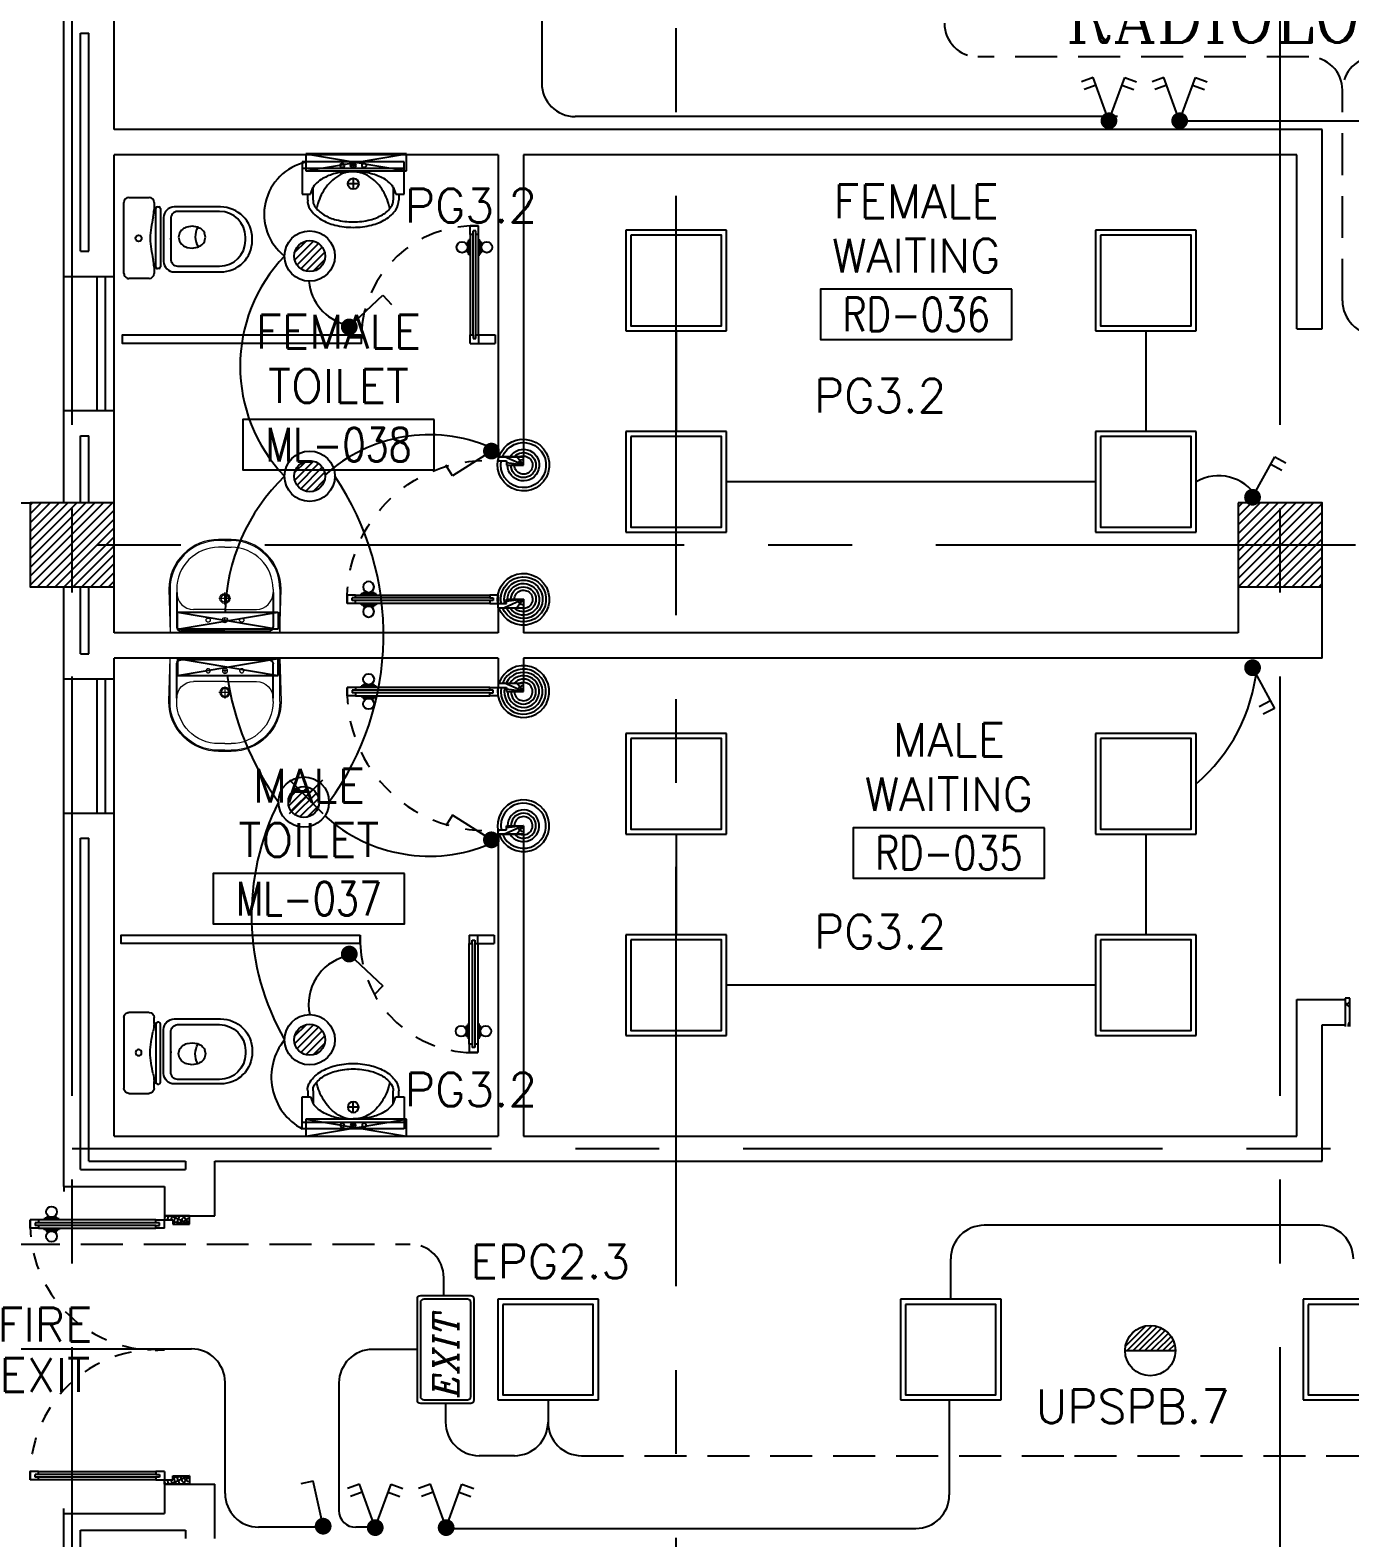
# Model space of a CAD drawing. Extents: x -10 to 91, y -4 to 87.
# Drawn here: x 13.29 to 21.16, y 52.99 to 61.97 of the extents above; entities that cross this region are included whole.
import ezdxf
from ezdxf.enums import TextEntityAlignment as Align

# ---------------------------------------------------------------- set-up
doc = ezdxf.new("R2010")
doc.units = 0
doc.header["$MEASUREMENT"] = 0
doc.header["$PDMODE"] = 3
doc.header["$PDSIZE"] = 0.1
for name, pattern in [('CENTERX2', [4, 2.5, -0.5, 0.5, -0.5]), ('DASHED', [0.75, 0.5, -0.25]), ('HIDDEN', [0.375, 0.25, -0.125]), ('HIDDEN2', [0.1875, 0.125, -0.0625])]:
    doc.linetypes.add(name, pattern=pattern)
doc.layers.get('0').update_dxf_attribs({"linetype": 'CONTINUOUS'})
for name, color, linetype in [('AXES', 11, 'CENTERX2'), ('CANOPY-LN', 11, 'CONTINUOUS'), ('COL', 11, 'CONTINUOUS'), ('DOOR', 11, 'CONTINUOUS'), ('E-CLINE', 2, 'CONTINUOUS'), ('E-HLINE', 2, 'HIDDEN'), ('E-LITE', 4, 'CONTINUOUS'), ('E-SWITCH', 4, 'CONTINUOUS'), ('E-TRXT', 4, 'CONTINUOUS'), ('EL-LITE', 4, 'CONTINUOUS'), ('FIX', 11, 'CONTINUOUS'), ('HAT', 11, 'CONTINUOUS'), ('INSUL', 11, 'CONTINUOUS'), ('ME-FIX', 11, 'CONTINUOUS'), ('PART', 11, 'CONTINUOUS'), ('RM-BOX', 11, 'CONTINUOUS'), ('RM-NAME', 11, 'CONTINUOUS'), ('RM-NO', 11, 'CONTINUOUS'), ('STR', 11, 'CONTINUOUS'), ('SUNI-FUR', 11, 'CONTINUOUS'), ('WALL', 11, 'CONTINUOUS'), ('WIN', 11, 'CONTINUOUS')]:
    doc.layers.add(name, color=color, linetype=linetype)
doc.styles.add('ITALICC', font='italicc')
doc.styles.add('ROMANC', font='romanc', dxfattribs={"height": 0.1})
doc.styles.add('ROMANS', font='ROMANS.shx', dxfattribs={"width": 0.6})

# ---------------------------------------------------------------- blocks, each defined once
blk = doc.blocks.new('A$C5C1537D1')
at = {"layer": 'DOOR', "color": 0, "linetype": 'ByBlock'}
for p, q in [((25, 900), (25, 950)), ((75, 950), (25, 950)), ((25, 950), (75, 950)), ((25, 900), (42, 900)), ((42, 900), (42, 920)), ((42, 920), (58, 920)), ((58, 900), (58, 920)), ((58, 900), (75, 900)), ((75, 900), (75, 950)), ((1525, 900), (1525, 950)), ((1525, 950), (1575, 950)), ((1575, 950), (1525, 950)), ((1542, 900), (1525, 900)), ((1542, 900), (1542, 920)), ((1558, 920), (1542, 920)), ((1558, 900), (1558, 920)), ((1575, 900), (1558, 900)), ((1575, 900), (1575, 950)), ((1508.8, 855), (1508.8, 790.2)), ((1517.8, 855), (1508.8, 855)), ((1517.8, 777.6), (1517.8, 867.6)), ((1525, 867.6), (1517.8, 867.6)), ((1517.8, 855), (1517.8, 790.2)), ((1575, 867.6), (1582.2, 867.6)), ((1582.2, 777.6), (1582.2, 867.6)), ((1582.2, 855), (1582.2, 790.2)), ((1582.2, 855), (1591.2, 855)), ((1591.2, 855), (1591.2, 790.2)), ((1517.8, 790.2), (1508.8, 790.2)), ((1525, 777.6), (1517.8, 777.6)), ((1575, 777.6), (1582.2, 777.6)), ((1582.2, 790.2), (1591.2, 790.2)), ((25, 200), (25, 150)), ((42, 200), (25, 200)), ((42, 180), (42, 200)), ((58, 180), (42, 180)), ((58, 200), (58, 180)), ((75, 200), (58, 200)), ((75, 150), (75, 200)), ((1525, 150), (1525, 200)), ((1525, 200), (1542, 200)), ((1542, 200), (1542, 180)), ((1542, 180), (1558, 180)), ((1558, 180), (1558, 200)), ((1558, 200), (1575, 200)), ((1575, 200), (1575, 150)), ((0, 150), (25, 150)), ((0, 0), (0, 150)), ((25, 150), (25, 100)), ((75, 150), (25, 150)), ((25, 100), (50, 100)), ((50, 100), (50, 0)), ((1525, 150), (1575, 150)), ((1575, 100), (1550, 100)), ((1550, 100), (1550, 0)), ((1575, 150), (1575, 100)), ((1600, 150), (1575, 150)), ((1600, 0), (1600, 150)), ((50, 0), (0, 0)), ((1550, 0), (1600, 0))]:
    blk.add_line(p, q, dxfattribs=at)
at = {"layer": 'DOOR', "linetype": 'ByBlock'}
for p, q in [((25, 200), (25, 900)), ((42, 200), (42, 900)), ((58, 200), (58, 900)), ((75, 900), (75, 200)), ((1525, 900), (1525, 200)), ((1542, 200), (1542, 900)), ((1558, 200), (1558, 900)), ((1575, 200), (1575, 900))]:
    blk.add_line(p, q, dxfattribs=at)
at = {"layer": 'DOOR', "color": 9, "linetype": 'ByBlock'}
for p, q in [((50, 0), (0, 113.7)), ((50, 0), (36.6, 100)), ((1550, 0), (1600, 113.7)), ((1550, 0), (1563.4, 100)), ((50, 0), (0, 40.1)), ((1550, 0), (1600, 40.1))]:
    blk.add_line(p, q, dxfattribs=at)
at = {"layer": 'DOOR', "color": 0, "linetype": 'ByBlock'}
for centre in [(1476.5, 822.6), (1623.5, 822.6)]:
    blk.add_circle(centre, 32.4, dxfattribs=at)
at = {"layer": 'DOOR', "linetype": 'HIDDEN', "ltscale": 0.5}
for centre, start, end in [((50, 198.8), 356.27506, 91.90618), ((1550, 198.8), 88.09382, 183.72494)]:
    blk.add_arc(centre, 751.6, start, end, dxfattribs=at)
at = {"layer": 'DOOR', "color": 9, "linetype": 'ByBlock'}
for centre, radius, start, end in [((50, 0), 154.4, 103.71423, 108.89471), ((50, 0), 134.4, 100.71998, 111.84015), ((50, 0), 114.4, 102.62257, 115.91616), ((50, 0), 94.4, 90, 121.98181), ((1550, 0), 94.4, 58.01819, 90), ((1550, 0), 134.4, 68.15985, 79.28002), ((1550, 0), 114.4, 64.08384, 77.37743), ((1550, 0), 154.4, 71.10529, 76.28577), ((50, 0), 74.4, 90, 132.22357), ((50, 0), 54.4, 90, 156.79262), ((50, 0), 34.4, 90, 180), ((50, 0), 14.4, 90, 180), ((1550, 0), 74.4, 47.77643, 90), ((1550, 0), 54.4, 23.20738, 90), ((1550, 0), 34.4, 0, 90), ((1550, 0), 14.4, 0, 90)]:
    blk.add_arc(centre, radius, start, end, dxfattribs=at)
at = {"layer": 'WALL', "linetype": 'ByBlock'}
for p, q in [((0, 150), (0, 0)), ((1600, 150), (1600, 0))]:
    blk.add_line(p, q, dxfattribs=at)
blk = doc.blocks.new('*X100')
at = {"color": 0}
for p, q in [((24139.2, 55110.5), (24629.7, 55601)), ((24139.2, 55163.5), (24576.7, 55601)), ((24139.2, 55216.6), (24523.7, 55601)), ((24139.2, 55269.6), (24470.6, 55601)), ((24139.2, 55322.6), (24417.6, 55601)), ((24139.2, 55375.7), (24364.6, 55601)), ((24139.2, 55428.7), (24311.5, 55601)), ((24139.2, 55481.7), (24258.5, 55601)), ((24139.2, 55534.8), (24205.5, 55601)), ((24139.2, 55587.8), (24152.4, 55601)), ((24182.8, 55101), (24639.2, 55557.5)), ((24235.8, 55101), (24639.2, 55504.4)), ((24288.8, 55101), (24639.2, 55451.4)), ((24341.9, 55101), (24639.2, 55398.4)), ((24394.9, 55101), (24639.2, 55345.3)), ((24447.9, 55101), (24639.2, 55292.3)), ((24501, 55101), (24639.2, 55239.3)), ((24554, 55101), (24639.2, 55186.2)), ((24607, 55101), (24639.2, 55133.2))]:
    blk.add_line(p, q, dxfattribs=at)
blk = doc.blocks.new('COL50')
at = {"layer": 'COL'}
blk.add_lwpolyline([(-250, 250), (-250, -250), (250, -250), (250, 250)], close=True, dxfattribs=at)
blk = doc.blocks.new('*X99')
at = {"color": 0}
for p, q in [((31339.2, 55151), (31789.2, 55601)), ((31339.2, 55204.1), (31736.1, 55601)), ((31339.2, 55257.1), (31683.1, 55601)), ((31339.2, 55310.1), (31630.1, 55601)), ((31339.2, 55363.2), (31577, 55601)), ((31339.2, 55416.2), (31524, 55601)), ((31339.2, 55469.2), (31471, 55601)), ((31339.2, 55522.3), (31417.9, 55601)), ((31339.2, 55575.3), (31364.9, 55601)), ((31342.2, 55101), (31839.2, 55598)), ((31395.2, 55101), (31839.2, 55545)), ((31448.3, 55101), (31839.2, 55491.9)), ((31501.3, 55101), (31839.2, 55438.9)), ((31554.3, 55101), (31839.2, 55385.9)), ((31607.4, 55101), (31839.2, 55332.8)), ((31660.4, 55101), (31839.2, 55279.8)), ((31713.4, 55101), (31839.2, 55226.8)), ((31766.5, 55101), (31839.2, 55173.7)), ((31819.5, 55101), (31839.2, 55120.7))]:
    blk.add_line(p, q, dxfattribs=at)
blk = doc.blocks.new('DOOR90')
at = {"layer": 'DOOR', "color": 7, "linetype": 'ByBlock'}
for p, q in [((-150, 0), (0, 0)), ((-150, 0), (-150, -25)), ((0, -50), (-113.7, 0)), ((0, -50), (-40.1, 0)), ((0, -50), (0, 0)), ((-1000, -25), (-1050, -25)), ((-1050, -75), (-1050, -25)), ((-1050, -25), (-1050, -75)), ((-1000, -75), (-1050, -75)), ((-1000, -42), (-1020, -42)), ((-1020, -42), (-1020, -58)), ((-1000, -58), (-1020, -58)), ((-1000, -25), (-1000, -42)), ((-1000, -58), (-1000, -75)), ((-877.6, -17.8), (-967.6, -17.8)), ((-967.6, -25), (-967.6, -17.8)), ((-967.6, -75), (-967.6, -82.2)), ((-877.6, -82.2), (-967.6, -82.2)), ((-955, -8.8), (-890.2, -8.8)), ((-955, -17.8), (-955, -8.8)), ((-955, -17.8), (-890.2, -17.8)), ((-955, -82.2), (-890.2, -82.2)), ((-955, -82.2), (-955, -91.2)), ((-890.2, -17.8), (-890.2, -8.8)), ((-890.2, -82.2), (-890.2, -91.2)), ((-877.6, -25), (-877.6, -17.8)), ((-877.6, -75), (-877.6, -82.2)), ((-200, -25), (-150, -25)), ((-200, -42), (-200, -25)), ((-180, -42), (-200, -42)), ((-200, -58), (-180, -58)), ((-200, -75), (-200, -58)), ((-150, -75), (-200, -75)), ((-180, -58), (-180, -42)), ((-150, -25), (-100, -25)), ((-150, -75), (-150, -25)), ((-100, -25), (-100, -50)), ((0, -50), (-100, -36.6)), ((-100, -50), (0, -50)), ((-955, -91.2), (-890.2, -91.2)), ((-150, -875), (-100, -875)), ((-150, -900), (-150, -875)), ((0, -850), (-113.7, -900)), ((-100, -875), (-100, -850)), ((0, -850), (-100, -863.4)), ((-100, -850), (0, -850)), ((0, -850), (-40.1, -900)), ((0, -850), (0, -900)), ((-150, -900), (0, -900)), ((0, -900), (-150, -900))]:
    blk.add_line(p, q, dxfattribs=at)
at = {"layer": 'DOOR', "linetype": 'ByBlock'}
for p, q in [((-200, -25), (-1000, -25)), ((-200, -42), (-1000, -42)), ((-200, -58), (-1000, -58)), ((-1000, -75), (-200, -75))]:
    blk.add_line(p, q, dxfattribs=at)
at = {"layer": 'DOOR', "color": 7, "linetype": 'ByBlock'}
for centre in [(-922.6, 23.5), (-922.6, -123.5)]:
    blk.add_circle(centre, 32.4, dxfattribs=at)
for centre, radius, start, end in [((0, -50), 154.4, 161.10529, 166.28577), ((0, -50), 94.4, 148.01819, 180), ((0, -50), 134.4, 158.15985, 169.28002), ((0, -50), 114.4, 154.08384, 167.37743), ((0, -50), 74.4, 137.77643, 180), ((0, -50), 54.4, 113.20738, 180), ((0, -50), 34.4, 90, 180), ((0, -50), 14.4, 90, 180), ((0, -850), 154.4, 193.71423, 198.89471), ((0, -850), 134.4, 190.71998, 201.84015), ((0, -850), 94.4, 180, 211.98181), ((0, -850), 74.4, 180, 222.22357), ((0, -850), 54.4, 180, 246.79262), ((0, -850), 34.4, 180, 270), ((0, -850), 14.4, 180, 270)]:
    blk.add_arc(centre, radius, start, end, dxfattribs=at)
at = {"layer": 'DOOR', "linetype": 'HIDDEN', "ltscale": 0.5}
blk.add_arc((-222.2, -50), 828.2, 178.27012, 275.00304, dxfattribs=at)
blk = doc.blocks.new('RM1')
at = {"layer": 'RM-BOX'}
blk.add_lwpolyline([(569.9, -200), (-569.9, -200), (-569.9, -500), (569.9, -500)], close=True, dxfattribs=at)
at = {"layer": 'RM-NAME', "style": 'ROMANS'}
for tag, p in [('ROOMNAME1', (0, 323.8)), ('ROOMNAME2', (0, 0))]:
    blk.add_attdef(tag, text='', height=200, dxfattribs=at).set_placement(p, align=Align.MIDDLE)
at = {"layer": 'RM-NO', "style": 'ROMANS', "width": 0.8}
blk.add_attdef('ROOMNO', text='', height=200, dxfattribs=at).set_placement((0, -350), align=Align.MIDDLE)
blk = doc.blocks.new('2')
at = {"layer": 'SUNI-FUR', "linetype": 'Continuous'}
for p, q in [((0.0159, 0.7241), (-0.0034, 0.7241)), ((0.0137, 0.765), (0.0041, 0.765)), ((-0.1849, 0.576), (-0.1849, 0.2998)), ((-0.1587, 0.5702), (-0.1587, 0.3197)), ((0.1683, 0.3197), (0.1683, 0.5702)), ((0.2027, 0.2998), (0.2027, 0.576)), ((-0.005, 0.4872), (-0.0292, 0.4813)), ((0.0193, 0.4813), (-0.005, 0.4872)), ((-0.0651, 0.438), (-0.0703, 0.4064)), ((-0.0703, 0.4064), (-0.0651, 0.3747)), ((0.0603, 0.4064), (0.0551, 0.438)), ((0.0565, 0.3772), (0.0603, 0.4064)), ((-0.1129, 0.2792), (0.0084, 0.2792)), ((-0.0292, 0.3314), (-0.005, 0.3255)), ((-0.005, 0.3255), (0.0193, 0.3314)), ((0.0012, 0.2792), (0.1226, 0.2792)), ((0.0084, 0.2792), (0.0012, 0.2792)), ((-0.1863, 0.1994), (-0.1863, 0.2076)), ((-0.1763, 0.2176), (0.1724, 0.2176)), ((0.1724, 0.1894), (-0.1763, 0.1894)), ((-0.1219, 0.2368), (0.0089, 0.2368)), ((0.0089, 0.2368), (0.1397, 0.2368)), ((0.1824, 0.2076), (0.1824, 0.1994)), ((-0.2413, 0.03), (-0.2413, 0.1498)), ((-0.2113, 0.1798), (-0.1699, 0.1798)), ((0.1743, 0.1798), (0.2113, 0.1798)), ((0.1743, 0.1798), (0.1743, 0.1798)), ((0.2413, 0.1498), (0.2413, 0.03)), ((0.2113, 0), (-0.2113, 0))]:
    blk.add_line(p, q, dxfattribs=at)
blk.add_circle((0.0019, 0.0872), 0.0184, dxfattribs=at)
for centre, radius, start, end in [((0.0041, 0.576), 0.189, 90, 180), ((-0.0048, 0.5702), 0.1539, 90, 180), ((0.0137, 0.576), 0.189, 0, 90), ((0.0144, 0.5702), 0.1539, 0, 90), ((0.0126, 0.412), 0.082, 141.07583, 161.50405), ((0.0019, 0.4207), 0.0682, 117.15318, 141.07583), ((-0.0119, 0.4207), 0.0682, 38.92417, 62.84682), ((-0.0226, 0.412), 0.082, 18.49595, 38.92417), ((0.0126, 0.4007), 0.082, 198.49595, 218.92417), ((-0.0074, 0.5367), 0.1117, 239.42337, 302.91619), ((-0.0289, 0.4058), 0.0901, 321.07583, 341.50405), ((-0.1219, 0.2998), 0.063, 180, 270), ((-0.1156, 0.3224), 0.0432, 183.51288, 273.51288), ((0.0019, 0.392), 0.0682, 218.92417, 242.84682), ((-0.0119, 0.392), 0.0682, 297.15318, 321.07583), ((0.1252, 0.3224), 0.0432, 266.48712, 356.48712), ((0.1397, 0.2998), 0.063, 270, 0), ((-0.1763, 0.2076), 0.01, 90, 180), ((-0.1763, 0.1994), 0.01, 180, 270), ((0.1724, 0.2076), 0.01, 0, 90), ((0.1724, 0.1994), 0.01, 270, 0), ((-0.2113, 0.1498), 0.03, 90, 180), ((-0.2015, -0.2523), 0.4332, 79.75352, 85.81091), ((0.0746, 1.126), 0.9726, 258.19384, 265.73474), ((-0.0701, 1.126), 0.9726, 274.26526, 281.80616), ((0.2059, -0.2523), 0.4332, 94.18909, 100.24648), ((0.2113, 0.1498), 0.03, 0, 90), ((-0.2113, 0.03), 0.03, 180, 270), ((0.2113, 0.03), 0.03, 270, 0)]:
    blk.add_arc(centre, radius, start, end, dxfattribs=at)
blk = doc.blocks.new('3')
at = {"layer": 'SUNI-FUR', "linetype": 'Continuous'}
for p, q in [((-0.3039, 0), (-0.3039, -0.1919)), ((0.3039, 0), (-0.3039, 0)), ((0.3039, -0.1919), (0.3039, 0)), ((0.3039, -0.039), (-0.3039, -0.039)), ((0.0156, -0.021), (-0.0155, -0.021)), ((0, -0.0055), (0, -0.0366)), ((-0.2537, -0.1919), (-0.2387, -0.1496)), ((-0.2389, -0.2275), (-0.2389, -0.15)), ((0.0325, -0.13), (-0.0325, -0.13)), ((0, -0.0975), (0, -0.1625)), ((0.2387, -0.1496), (0.2537, -0.1919)), ((0.2389, -0.15), (0.2389, -0.2275)), ((-0.3039, -0.1919), (-0.2537, -0.1919)), ((-0.2714, -0.2275), (-0.2714, -0.1919)), ((0.2537, -0.1919), (0.3039, -0.1919)), ((0.2714, -0.1919), (0.2714, -0.2275))]:
    blk.add_line(p, q, dxfattribs=at)
for centre, radius in [((-0.065, -0.021), 0.0124), ((0, -0.021), 0.0155), ((0.065, -0.021), 0.0124), ((0, -0.13), 0.0325)]:
    blk.add_circle(centre, radius, dxfattribs=at)
for centre, radius, start, end in [((-0.028, -0.3651), 0.3068, 103.08645, 118.18778), ((0.0537, -0.3121), 0.2697, 118.74222, 143.05777), ((-0.0078, -0.528), 0.4705, 89.0532, 100.98953), ((-0.012, -0.189), 0.1301, 84.85355, 119.44542), ((0.0031, -0.2275), 0.1682, 61.44413, 91.16775), ((0, -0.5271), 0.4694, 78.06366, 90), ((-0.0403, -0.2967), 0.2498, 35.96083, 60.27638), ((0.0338, -0.3673), 0.3061, 62.96233, 78.06366), ((-0.0851, -0.2667), 0.1932, 117.03767, 142.6695), ((0.104, -0.3429), 0.3284, 144.03917, 163.27388), ((-0.104, -0.3429), 0.3284, 16.72612, 35.96083), ((0.0851, -0.2667), 0.1932, 37.3305, 62.96233), ((-0.1911, -0.2352), 0.0807, 174.55389, 214.67303), ((-0.1868, -0.2338), 0.0525, 173.08928, 213.20841), ((-0.0828, -0.1603), 0.1798, 214.67303, 239.08672), ((0.2045, -0.3731), 0.4333, 163.27388, 167.37502), ((0.0893, -0.1711), 0.1672, 300.91328, 325.32697), ((-0.2045, -0.3731), 0.4333, 12.73586, 16.72612), ((0.1708, -0.2275), 0.068, 325.32697, 0), ((0.1708, -0.2275), 0.1005, 325.32697, 0), ((-0.0828, -0.1603), 0.2123, 214.67303, 239.08672), ((-0.0354, -0.0811), 0.3046, 239.08672, 256.06993), ((-0.0354, -0.0811), 0.2721, 239.08672, 256.06993), ((0, 0.0617), 0.4192, 256.06993, 270), ((0, 0.0617), 0.4192, 270, 283.93007), ((0.0354, -0.0811), 0.2721, 283.93007, 300.91328), ((0.0354, -0.0811), 0.3046, 283.93007, 300.91328), ((0.0893, -0.1711), 0.1997, 300.91328, 325.32697), ((0, 0.0617), 0.4517, 256.06993, 270), ((0, 0.0617), 0.4517, 270, 283.93007)]:
    blk.add_arc(centre, radius, start, end, dxfattribs=at)
blk = doc.blocks.new('LAV-003')
at = {"layer": 'FIX', "linetype": 'ByBlock'}
blk.add_line((-327.5, -25), (327.5, -25), dxfattribs=at)
at = {"layer": 'FIX', "linetype": 'Continuous', "lineweight": 20}
for p, q in [((-327.5, -285), (-327.5, -25)), ((327.5, -285), (327.5, -25)), ((0, -165), (-187.5, -165)), ((0, -165), (187.5, -165)), ((-287.5, -285), (-287.5, -265)), ((287.5, -285), (287.5, -265)), ((0, -535), (-37.5, -535)), ((0, -535), (37.5, -535)), ((0, -575), (-37.5, -575)), ((0, -575), (37.5, -575))]:
    blk.add_line(p, q, dxfattribs=at)
at = {"layer": 'FIX', "linetype": 'ByBlock', "ltscale": 0.3}
for p, q in [((-287.5, -265), (-287.5, -60)), ((0, -35), (-262.5, -35)), ((0, -35), (262.5, -35)), ((287.5, -265), (287.5, -60))]:
    blk.add_line(p, q, dxfattribs=at)
at = {"layer": 'FIX', "lineweight": 20}
for p, q in [((0, -85.4), (0, -116.5)), ((-15.6, -100.9), (15.5, -100.9))]:
    blk.add_line(p, q, dxfattribs=at)
at = {"layer": 'FIX', "linetype": 'DASHED', "lineweight": 20, "ltscale": 0.04}
for p, q in [((-35.7, -230.5), (36.6, -230.5)), ((0, -193.9), (0, -266.1))]:
    blk.add_line(p, q, dxfattribs=at)
at = {"layer": 'FIX', "linetype": 'Continuous', "lineweight": 20}
blk.add_lwpolyline([(294.8, -25), (0, -25), (-327.5, -25), (-334.5, -285, 0.414214), (-37.5, -582), (0, -582), (37.5, -582, 0.414214), (334.5, -285), (327.5, -25), (0, -25)], format="xyb", dxfattribs=at)
at = {"layer": 'FIX', "linetype": 'HIDDEN', "lineweight": 20, "ltscale": 0.05}
for centre in [(-100, -100.9), (100, -100.9)]:
    blk.add_circle(centre, 12.4, dxfattribs=at)
at = {"layer": 'FIX', "lineweight": 20}
for centre, radius in [((0, -100.9), 15.5), ((0.5, -230), 29.5), ((0.5, -230), 22.5)]:
    blk.add_circle(centre, radius, dxfattribs=at)
at = {"layer": 'FIX', "linetype": 'ByBlock', "ltscale": 0.3}
for centre, start, end in [((-262.5, -60), 90, 180), ((262.5, -60), 0, 90)]:
    blk.add_arc(centre, 25, start, end, dxfattribs=at)
at = {"layer": 'FIX', "linetype": 'Continuous', "lineweight": 20}
for centre, radius, start, end in [((-187.5, -265), 100, 90, 180), ((187.5, -265), 100, 0, 90), ((-37.5, -285), 290, 180, 270), ((-37.5, -285), 250, 180, 270), ((37.5, -285), 290, 270, 0), ((37.5, -285), 250, 270, 0)]:
    blk.add_arc(centre, radius, start, end, dxfattribs=at)
blk = doc.blocks.new('L42')
at = {"layer": 'E-LITE'}
for p, q in [((0.3, 0.3), (-0.3, 0.3)), ((-0.3, 0.3), (-0.3, -0.3)), ((0.3, -0.3), (0.3, 0.3)), ((-0.3, -0.3), (0.3, -0.3))]:
    blk.add_line(p, q, dxfattribs=at)
at = {"layer": 'E-LITE', "color": 8}
blk.add_lwpolyline([(-0.27, 0.27), (-0.27, -0.27), (0.27, -0.27), (0.27, 0.27)], close=True, dxfattribs=at)
blk = doc.blocks.new('2G2W')
for p, q in [((0, 0), (0.517, 0.188)), ((0.423, 0.154), (0.372, 0.295)), ((0.517, 0.188), (0.466, 0.329)), ((0, 0), (0.517, -0.188)), ((0.423, -0.154), (0.372, -0.295)), ((0.517, -0.188), (0.466, -0.329))]:
    blk.add_line(p, q)
at = {"const_width": 0.1}
blk.add_lwpolyline([(-0.05, 0, 1), (0.05, 0, 1)], format="xyb", close=True, dxfattribs=at)
blk = doc.blocks.new('1G1W')
for p, q in [((0, 0), (0.55, 0)), ((0.55, 0), (0.55, -0.15))]:
    blk.add_line(p, q)
at = {"const_width": 0.1}
blk.add_lwpolyline([(-0.05, 0, 1), (0.05, 0, 1)], format="xyb", close=True, dxfattribs=at)
blk = doc.blocks.new('EXIT')
at = {"layer": 'E-LITE', "color": 4}
for p, q in [((-0.32, 0.15), (-0.32, -0.15)), ((0.3, 0.17), (-0.3, 0.17)), ((0.32, -0.15), (0.32, 0.15)), ((-0.3, -0.17), (0.3, -0.17))]:
    blk.add_line(p, q, dxfattribs=at)
at = {"layer": 'E-LITE', "color": 8}
for p, q in [((-0.3, 0.13), (-0.3, -0.13)), ((0.28, 0.15), (-0.28, 0.15)), ((0.3, -0.13), (0.3, 0.13)), ((-0.28, -0.15), (0.28, -0.15))]:
    blk.add_line(p, q, dxfattribs=at)
at = {"layer": 'E-LITE', "color": 4}
for centre, start, end in [((-0.3, 0.15), 90, 180), ((0.3, 0.15), 360, 90), ((-0.3, -0.15), 180, 270), ((0.3, -0.15), 270, 0)]:
    blk.add_arc(centre, 0.02, start, end, dxfattribs=at)
at = {"layer": 'E-LITE', "color": 8}
for centre, start, end in [((-0.28, 0.13), 90, 180), ((0.28, 0.13), 0, 90), ((-0.28, -0.13), 180, 270), ((0.28, -0.13), 270, 0)]:
    blk.add_arc(centre, 0.02, start, end, dxfattribs=at)
at = {"layer": 'E-LITE', "color": 5, "style": 'ITALICC'}
blk.add_text('EXIT', height=0.15, dxfattribs=at).set_placement((-0.284, -0.0783))
blk = doc.blocks.new('*X182')
at = {"color": 0}
for p, q in [((21548.527, 18540.142), (21548.801, 18540.415)), ((21548.529, 18539.966), (21548.977, 18540.414)), ((21548.584, 18539.845), (21549.098, 18540.359)), ((21548.672, 18539.756), (21549.187, 18540.271)), ((21548.793, 18539.7), (21549.243, 18540.15)), ((21548.966, 18539.696), (21549.246, 18539.977))]:
    blk.add_line(p, q, dxfattribs=at)
blk = doc.blocks.new('SPOT')
at = {"layer": 'E-LITE'}
for radius in [0.6, 0.369]:
    blk.add_circle((0, 0), radius, dxfattribs=at)
at = {"layer": 'E-LITE', "color": 8}
blk.add_blockref('*X182', (-21548.886, -18540.056), dxfattribs=at)
blk = doc.blocks.new('MR20')
at = {"layer": 'E-LITE'}
for p, q in [((-300, 100), (-300, 0)), ((-300, 100), (-300, 0)), ((300, 0), (300, 100)), ((300, 0), (300, 100)), ((-300, 0), (300, 0)), ((-300, 0), (300, 0)), ((-300, 0), (300, 0)), ((-300, 0), (-300, 0)), ((300, 0), (300, 0))]:
    blk.add_line(p, q, dxfattribs=at)
at = {"layer": 'E-LITE', "color": 3}
blk.add_line((300, 100), (-300, 100), dxfattribs=at)
at = {"layer": 'E-LITE', "color": 8}
for p, q in [((300, 0), (-300, 100)), ((300, 100), (-300, 0))]:
    blk.add_line(p, q, dxfattribs=at)
blk = doc.blocks.new('2G1W')
for p, q in [((0, 0), (0.55, 0)), ((0.45, 0), (0.45, -0.15)), ((0.55, 0), (0.55, -0.15))]:
    blk.add_line(p, q)
at = {"const_width": 0.1}
blk.add_lwpolyline([(-0.05, 0, 1), (0.05, 0, 1)], format="xyb", close=True, dxfattribs=at)
blk = doc.blocks.new('EL')
at = {"layer": 'EL-LITE'}
h = blk.add_hatch(dxfattribs=at)
h.set_pattern_fill('ANSI31', color=4, scale=0.2, style=0)
h.set_pattern_definition([(45, (587.071197, 567.777136), (-0.0176776695, 0.0176776695), [])])
h.paths.add_polyline_path([(0.15, 0, 1), (-0.15, 0)])
at = {"layer": 'EL-LITE', "color": 4}
blk.add_line((-0.15, 0), (0.15, 0), dxfattribs=at)
blk.add_circle((0, 0), 0.15, dxfattribs=at)

msp = doc.modelspace()

# ---------------------------------------------------------------- linework, layer by layer
at = {"layer": 'AXES'}
for p, q in [((13.5439, 7.6211), (13.5439, 86.0986)), ((20.7439, 7.6211), (20.7439, 86.0986)), ((17.1439, 14.4854), (17.1439, 73.3054)), ((2.6925, 58.9054), (71.7839, 58.9054)), ((13.5439, 55.3054), (71.7839, 55.3054))]:
    msp.add_line(p, q, dxfattribs=at)
at = {"layer": 'CANOPY-LN', "linetype": 'HIDDEN2'}
msp.add_line((11.1439, 59.1554), (13.2939, 59.1554), dxfattribs=at)
at = {"layer": 'CANOPY-LN', "linetype": 'HIDDEN2', "ltscale": 1.5}
msp.add_line((11.1439, 59.1554), (13.2939, 59.1554), dxfattribs=at)
at = {"layer": 'DOOR', "linetype": 'ByBlock'}
for p, q in [((15.9167, 60.7562), (15.9167, 60.8062)), ((15.9167, 60.8062), (15.9667, 60.8062)), ((15.9667, 60.8062), (15.9167, 60.8062)), ((15.9337, 60.7562), (15.9337, 60.7762)), ((15.9497, 60.7762), (15.9337, 60.7762)), ((15.9497, 60.7562), (15.9497, 60.7762)), ((15.9667, 60.7562), (15.9667, 60.8062)), ((15.9005, 60.7113), (15.9005, 60.6465)), ((15.9095, 60.7113), (15.9005, 60.7113)), ((15.9095, 60.6339), (15.9095, 60.7239)), ((15.9167, 60.7239), (15.9095, 60.7239)), ((15.9095, 60.7113), (15.9095, 60.6465)), ((15.9167, 60.7562), (15.9167, 60.1562)), ((15.9337, 60.7562), (15.9167, 60.7562)), ((15.9337, 60.1562), (15.9337, 60.7562)), ((15.9497, 60.1562), (15.9497, 60.7562)), ((15.9667, 60.7562), (15.9497, 60.7562)), ((15.9667, 60.1562), (15.9667, 60.7562)), ((15.9667, 60.7239), (15.9739, 60.7239)), ((15.9739, 60.6339), (15.9739, 60.7239)), ((15.9739, 60.7113), (15.9739, 60.6465)), ((15.9739, 60.7113), (15.9829, 60.7113)), ((15.9829, 60.7113), (15.9829, 60.6465)), ((15.9095, 60.6465), (15.9005, 60.6465)), ((15.9167, 60.6339), (15.9095, 60.6339)), ((15.9667, 60.6339), (15.9739, 60.6339)), ((15.9739, 60.6465), (15.9829, 60.6465)), ((15.9167, 60.1062), (15.9167, 60.1562)), ((15.9167, 60.1562), (15.9337, 60.1562)), ((15.9337, 60.1562), (15.9337, 60.1362)), ((15.9337, 60.1362), (15.9497, 60.1362)), ((15.9497, 60.1362), (15.9497, 60.1562)), ((15.9497, 60.1562), (15.9667, 60.1562)), ((15.9167, 60.1062), (15.9667, 60.1062)), ((15.9112, 56.5781), (15.9112, 56.5281)), ((15.9112, 56.5781), (15.9612, 56.5781)), ((15.9282, 56.5281), (15.9282, 56.5481)), ((15.9282, 56.5481), (15.9442, 56.5481)), ((15.9442, 56.5481), (15.9442, 56.5281)), ((15.9112, 55.9281), (15.9112, 56.5281)), ((15.9112, 56.5281), (15.9282, 56.5281)), ((15.9282, 56.5281), (15.9282, 55.9281)), ((15.9442, 56.5281), (15.9442, 55.9281)), ((15.9442, 56.5281), (15.9612, 56.5281)), ((15.9612, 56.5281), (15.9612, 55.9281)), ((15.895, 55.9731), (15.895, 56.0379)), ((15.904, 56.0379), (15.895, 56.0379)), ((15.904, 56.0505), (15.904, 55.9605)), ((15.9112, 56.0505), (15.904, 56.0505)), ((15.904, 55.9731), (15.904, 56.0379)), ((15.9612, 56.0505), (15.9684, 56.0505)), ((15.9684, 56.0505), (15.9684, 55.9605)), ((15.9684, 55.9731), (15.9684, 56.0379)), ((15.9684, 56.0379), (15.9774, 56.0379)), ((15.9774, 55.9731), (15.9774, 56.0379)), ((15.904, 55.9731), (15.895, 55.9731)), ((15.9112, 55.9605), (15.904, 55.9605)), ((15.9112, 55.9281), (15.9112, 55.8781)), ((15.9282, 55.9281), (15.9112, 55.9281)), ((15.9282, 55.9281), (15.9282, 55.9081)), ((15.9442, 55.9281), (15.9442, 55.9081)), ((15.9612, 55.9281), (15.9442, 55.9281)), ((15.9612, 55.9605), (15.9684, 55.9605)), ((15.9612, 55.9281), (15.9612, 55.8781)), ((15.9684, 55.9731), (15.9774, 55.9731)), ((15.9112, 55.8781), (15.9612, 55.8781)), ((15.9612, 55.8781), (15.9112, 55.8781)), ((15.9442, 55.9081), (15.9282, 55.9081))]:
    msp.add_line(p, q, dxfattribs=at)
at = {"layer": 'DOOR', "color": 0, "linetype": 'ByBlock'}
for p, q in [((15.9667, 60.1562), (15.9667, 60.1062)), ((15.9612, 56.5281), (15.9612, 56.5781)), ((21.1595, 56.2031), (21.1314, 56.2031)), ((21.1314, 56.2031), (21.1314, 56.0344)), ((21.1595, 56.0344), (21.1595, 56.2031))]:
    msp.add_line(p, q, dxfattribs=at)
at = {"layer": 'DOOR', "color": 9, "linetype": 'ByBlock'}
msp.add_line((21.1595, 56.1806), (21.1314, 56.158), dxfattribs=at)
at = {"layer": 'DOOR', "linetype": 'ByBlock'}
for centre in [(15.8681, 60.6789), (16.0156, 60.6789), (15.8627, 56.0055), (16.0097, 56.0055)]:
    msp.add_circle(centre, 0.0324, dxfattribs=at)
at = {"layer": 'DOOR', "linetype": 'HIDDEN', "ltscale": 0.5}
for centre, start, end in [((15.9417, 60.1312), 87.8789, 177.8789), ((15.9362, 56.5531), 182.1211, 272.1211)]:
    msp.add_arc(centre, 0.6755, start, end, dxfattribs=at)
at = {"layer": 'DOOR', "color": 9, "linetype": 'ByBlock'}
for centre, radius, start, end in [((21.1877, 56.2031), 0.0612, 203.20738, 242.64242), ((21.1877, 56.0344), 0.0387, 136.61069, 180)]:
    msp.add_arc(centre, radius, start, end, dxfattribs=at)
at = {"layer": 'E-CLINE', "color": 4}
for p, q in [((16.3427, 62.2799), (16.3427, 61.6583)), ((19.7738, 61.4583), (16.5427, 61.4583)), ((20.1702, 61.4333), (21.8003, 61.4333)), ((17.1439, 60.1804), (17.1439, 59.5804)), ((19.9439, 60.1804), (19.9439, 59.5804)), ((19.6439, 59.2804), (17.4439, 59.2804)), ((17.1439, 57.1804), (17.1439, 56.5804)), ((19.9439, 57.1804), (19.9439, 56.5804)), ((19.6439, 56.2804), (17.4439, 56.2804)), ((20.9804, 54.8482), (18.9804, 54.8482)), ((18.7804, 54.407), (18.7804, 54.6482)), ((15.7696, 53.7882), (15.7696, 53.6749)), ((16.3804, 53.807), (16.3804, 53.6749))]:
    msp.add_line(p, q, dxfattribs=at)
for centre, radius, start, end in [((16.5427, 61.6583), 0.2, 180, 270), ((15.0054, 60.8761), 0.317, 102.30825, 231.94152), ((15.4918, 59.9703), 0.9463, 136.09626, 223.90374), ((15.2494, 60.5043), 0.2958, 185.38239, 255.4405), ((15.6732, 58.6331), 0.928, 67.05533, 132.15875), ((15.6157, 58.4785), 1.1607, 133.95734, 178.79566), ((13.7118, 58.3678), 1.6883, 323.84378, 34.08886), ((20.378, 59.0506), 0.2661, 31.66893, 120.26384), ((19.5689, 58.2724), 1.0406, 310.44471, 354.40809), ((16.1382, 58.3678), 1.6883, 188.19905, 216.15622), ((16.1082, 56.6955), 1.4949, 153.10679, 209.726), ((15.6732, 57.9772), 0.928, 227.84125, 292.94467), ((15.2494, 56.1653), 0.2958, 104.5595, 191.91423), ((15.0828, 55.7323), 0.3517, 140.86072, 241.59306), ((18.9804, 54.6482), 0.2, 90, 180), ((20.9804, 54.6482), 0.2, 0, 90), ((15.9696, 53.6749), 0.2, 180, 270), ((16.1804, 53.6749), 0.2, 270, 0), ((16.5804, 53.6749), 0.2, 180, 270)]:
    msp.add_arc(centre, radius, start, end, dxfattribs=at)
at = {"layer": 'E-HLINE', "color": 4}
for p, q in [((20.9155, 61.815), (18.9427, 61.815)), ((21.1155, 60.3597), (21.1155, 61.615)), ((12.4712, 54.7361), (15.5594, 54.7361)), ((15.7594, 54.4282), (15.7594, 54.5361)), ((16.1804, 53.4749), (15.9696, 53.4749)), ((16.5804, 53.4749), (19.5193, 53.4749)), ((19.5193, 53.4749), (21.2138, 53.4749))]:
    msp.add_line(p, q, dxfattribs=at)
for centre, start, end in [((18.9427, 62.015), 180, 270), ((20.9155, 61.615), 0, 90), ((21.3155, 61.615), 90, 180), ((21.3155, 60.3597), 180, 270), ((15.5594, 54.5361), 0, 90)]:
    msp.add_arc(centre, 0.2, start, end, dxfattribs=at)
at = {"layer": 'E-SWITCH', "color": 4}
for p, q in [((12.4212, 54.1118), (14.2554, 54.1118)), ((15.5996, 54.1082), (15.3345, 54.1082)), ((14.4554, 53.2492), (14.4554, 53.9118)), ((15.1345, 53.9082), (15.1345, 53.1477)), ((18.7724, 53.807), (18.7724, 53.2407)), ((15.0158, 53.0492), (14.6554, 53.0492)), ((15.35, 53.0477), (15.2345, 53.0477)), ((15.7688, 53.0407), (18.5724, 53.0407))]:
    msp.add_line(p, q, dxfattribs=at)
for centre, radius, start, end in [((14.2554, 53.9118), 0.2, 0, 90), ((15.3345, 53.9082), 0.2, 90, 180), ((14.6554, 53.2492), 0.2, 180, 270), ((18.5724, 53.2407), 0.2, 270, 0), ((15.2345, 53.1477), 0.1, 180, 270)]:
    msp.add_arc(centre, radius, start, end, dxfattribs=at)
at = {"layer": 'INSUL'}
for p, q in [((13.5939, 61.9554), (13.6439, 61.9554)), ((13.5939, 60.6554), (13.5939, 61.9554)), ((13.6439, 60.6554), (13.6439, 61.9554)), ((13.5939, 60.6554), (13.6439, 60.6554)), ((13.5939, 59.1554), (13.5939, 59.5554)), ((13.5939, 59.5554), (13.6439, 59.5554)), ((13.6439, 59.1554), (13.6439, 59.5554)), ((13.5939, 58.2554), (13.5939, 58.6554)), ((13.6439, 58.2554), (13.6439, 58.6554)), ((13.5939, 58.2554), (13.6439, 58.2554)), ((13.5939, 55.1804), (13.5939, 57.1554)), ((13.5939, 57.1554), (13.6439, 57.1554)), ((13.6439, 55.2304), (13.6439, 57.1554)), ((13.6439, 55.2304), (14.2189, 55.2304)), ((14.2189, 55.2304), (14.2189, 55.1804)), ((13.5939, 55.1804), (14.2189, 55.1804)), ((13.5939, 51.9554), (13.5939, 53.0304)), ((13.5939, 53.0304), (14.2189, 53.0304)), ((14.2189, 53.0304), (14.2189, 52.9804))]:
    msp.add_line(p, q, dxfattribs=at)
at = {"layer": 'ME-FIX'}
msp.add_point((14.9389, 57.4043), dxfattribs=at)
at = {"layer": 'PART'}
for p, q in [((15.2667, 60.1562), (15.2667, 60.1062)), ((15.9667, 60.1562), (16.0649, 60.1562)), ((16.0649, 60.1562), (16.0649, 60.1062)), ((15.9667, 60.1062), (16.0649, 60.1062)), ((15.2612, 56.5281), (15.2612, 56.5781)), ((15.9612, 56.5781), (16.0595, 56.5781)), ((16.0595, 56.5781), (16.0595, 56.5281)), ((15.9612, 56.5281), (16.0595, 56.5281))]:
    msp.add_line(p, q, dxfattribs=at)
for points in [[(15.2667, 60.1562), (15.2667, 60.1062), (13.844, 60.1062), (13.844, 60.1562)], [(15.2612, 56.5781), (15.2612, 56.5281), (13.8361, 56.5281), (13.8361, 56.5781)]]:
    msp.add_lwpolyline(points, close=True, dxfattribs=at)
at = {"layer": 'STR'}
for p, q in [((13.4939, 55.0804), (13.4939, 55.0504)), ((13.4939, 53.1304), (13.4939, 53.1604))]:
    msp.add_line(p, q, dxfattribs=at)
at = {"layer": 'WALL'}
for p, q in [((13.4939, 60.5054), (13.4939, 62.1054)), ((13.7939, 61.3804), (13.7939, 62.1054)), ((20.9939, 61.3804), (13.7939, 61.3804)), ((20.9939, 60.1929), (20.9939, 61.3804)), ((13.7939, 60.5054), (13.7939, 61.2304)), ((16.0839, 61.2304), (13.7939, 61.2304)), ((16.0839, 61.2304), (16.0839, 59.4304)), ((16.2339, 61.2304), (16.2339, 59.4304)), ((20.8439, 61.2304), (16.2339, 61.2304)), ((20.8439, 60.1929), (20.8439, 61.2304)), ((13.4939, 60.5054), (13.7939, 60.5054)), ((20.8439, 60.1929), (20.9939, 60.1929)), ((13.4939, 59.1554), (13.4939, 59.7054)), ((13.4939, 59.7054), (13.7939, 59.7054)), ((13.7939, 59.1554), (13.7939, 59.7054)), ((16.0839, 59.4304), (16.2339, 59.4304)), ((13.4939, 58.1054), (13.4939, 58.6554)), ((13.7939, 58.3804), (13.7939, 58.6554)), ((20.4939, 58.6554), (20.4939, 58.3804)), ((20.9939, 58.2304), (20.9939, 58.6554)), ((16.0839, 58.5304), (16.2339, 58.5304)), ((16.0839, 58.5304), (16.0839, 58.3804)), ((16.2339, 58.5304), (16.2339, 58.3804)), ((16.0839, 58.3804), (13.7939, 58.3804)), ((20.4939, 58.3804), (16.2339, 58.3804)), ((13.7939, 58.1054), (13.7939, 58.2304)), ((16.0839, 58.2304), (13.7939, 58.2304)), ((16.0839, 58.2304), (16.0839, 58.0804)), ((20.9939, 58.2304), (16.2339, 58.2304)), ((16.2339, 58.2304), (16.2339, 58.0804)), ((13.4939, 58.1054), (13.7939, 58.1054)), ((16.0839, 58.0804), (16.2339, 58.0804)), ((13.4939, 55.0804), (13.4939, 57.3054)), ((13.4939, 57.3054), (13.7939, 57.3054)), ((13.7939, 55.3804), (13.7939, 57.3054)), ((16.0839, 57.1804), (16.0839, 55.3804)), ((16.0839, 57.1804), (16.2339, 57.1804)), ((16.2339, 57.1804), (16.2339, 55.3804)), ((20.8439, 56.1938), (21.1314, 56.1938)), ((20.8439, 55.3804), (20.8439, 56.1938)), ((21.1314, 56.1938), (21.1314, 56.0438)), ((20.9939, 56.0438), (21.1314, 56.0438)), ((20.9939, 55.2304), (20.9939, 56.0438)), ((13.7939, 55.3804), (16.0839, 55.3804)), ((16.2339, 55.3804), (20.8439, 55.3804)), ((14.3939, 55.2304), (20.9939, 55.2304)), ((14.3939, 54.9054), (14.3939, 55.2304)), ((13.4939, 55.0804), (14.0939, 55.0804)), ((14.0939, 55.0804), (14.0939, 54.9054)), ((14.0939, 54.9054), (14.3939, 54.9054)), ((14.0939, 53.3054), (14.3939, 53.3054)), ((14.0939, 53.3054), (14.0939, 53.1304)), ((14.3939, 52.9804), (14.3939, 53.3054)), ((13.4939, 51.9554), (13.4939, 53.1304)), ((13.4939, 53.1304), (14.0939, 53.1304))]:
    msp.add_line(p, q, dxfattribs=at)
at = {"layer": 'WIN'}
for p, q in [((13.4939, 59.7054), (13.4939, 60.5054)), ((13.6939, 59.7054), (13.6939, 60.5054)), ((13.7439, 59.7054), (13.7439, 60.5054)), ((13.7939, 59.7054), (13.7939, 60.5054)), ((13.4939, 57.3054), (13.4939, 58.1054)), ((13.6939, 57.3054), (13.6939, 58.1054)), ((13.7439, 57.3054), (13.7439, 58.1054)), ((13.7939, 57.3054), (13.7939, 58.1054))]:
    msp.add_line(p, q, dxfattribs=at)

# ---------------------------------------------------------------- block references
at = {"layer": 'COL', "xscale": 0.001000000047497451, "yscale": 0.0009999999892897904, "zscale": 0.001}
for p in [(13.5439, 58.9054), (20.7439, 58.9054)]:
    msp.add_blockref('COL50', p, dxfattribs=at)
at = {"layer": 'DOOR', "color": 0, "yscale": 0.0009999999892897904, "zscale": 0.001}
for name, p, xscale, rotation in [('DOOR90', (16.2339, 58.5304), -0.001000000047497451, 180), ('A$C5C1537D1', (14.2439, 53.3054), 0.0009999999892897904, 90)]:
    msp.add_blockref(name, p, dxfattribs=dict(at, xscale=xscale, rotation=rotation))
at = {"layer": 'DOOR', "color": 0, "xscale": 0.001000000047497451, "yscale": 0.0009999999892897904, "zscale": 0.001}
msp.add_blockref('DOOR90', (16.2339, 58.0804), dxfattribs=at)
at = {"layer": 'E-LITE', "color": 4, "xscale": 0.0009999999892897904, "yscale": 0.0009999999892897904, "zscale": 0.001, "rotation": 180}
for p in [(15.2378, 61.2357), (14.4711, 58.227), (15.2378, 55.4804)]:
    msp.add_blockref('MR20', p, dxfattribs=at)
at = {"layer": 'E-LITE', "color": 4}
for name, p, xscale, yscale, zscale in [('SPOT', (14.96, 60.6265), 0.25, 0.25, 0.25), ('SPOT', (14.96, 59.3141), 0.25, 0.25, 0.25), ('MR20', (14.4711, 58.4029), -0.0009999999892897904, 0.0009999999892897904, 0.001), ('SPOT', (14.925, 57.3717), 0.25, 0.25, 0.25), ('SPOT', (14.96, 55.9543), 0.25, 0.25, 0.25)]:
    msp.add_blockref(name, p, dxfattribs=dict(at, xscale=xscale, yscale=yscale, zscale=zscale))
for p in [(17.1439, 60.4804), (19.9439, 60.4804), (17.1439, 59.2804), (19.9439, 59.2804), (17.1439, 57.4804), (19.9439, 57.4804), (17.1439, 56.2804), (19.9439, 56.2804), (16.3804, 54.107), (18.7804, 54.107), (21.1804, 54.107)]:
    msp.add_blockref('L42', p, dxfattribs=at)
at = {"layer": 'E-LITE', "color": 4, "rotation": 90}
msp.add_blockref('EXIT', (15.7696, 54.1082), dxfattribs=at)
at = {"layer": 'E-LITE'}
msp.add_blockref('EL', (19.97, 54.1013), dxfattribs=at)
at = {"layer": 'E-SWITCH', "color": 4, "yscale": 0.5, "zscale": 0.5}
for name, p, xscale, rotation in [('2G2W', (19.7238, 61.4333), 0.5, 90), ('2G2W', (20.1452, 61.4333), 0.5, 90), ('1G1W', (15.1959, 60.2043), 0.5, 43.28169524040853), ('1G1W', (16.0432, 59.464), 0.5, 212.4730782307406), ('2G1W', (20.5796, 59.1888), 0.5, 61.2723168246484), ('2G1W', (20.5798, 58.1725), 0.5, 298.187453569339), ('1G1W', (16.0432, 57.1463), -0.5, 327.5269217692594), ('1G1W', (15.1959, 56.4654), 0.5, 316.718304759591), ('1G1W', (15.0402, 53.0545), -0.5, 282.4153875160768), ('2G2W', (15.3507, 53.046), 0.5, 90), ('2G2W', (15.7733, 53.046), 0.5, 90)]:
    msp.add_blockref(name, p, dxfattribs=dict(at, xscale=xscale, rotation=rotation))
at = {"layer": 'HAT', "xscale": 0.001000000047497451, "yscale": 0.0009999999892897904, "zscale": 0.001}
for p, values in [((18.5748, 60.6297), {'ROOMNO': 'RD-036', 'ROOMNAME2': 'WAITING', 'ROOMNAME1': 'FEMALE'}), ((15.1318, 59.8527), {'ROOMNO': 'ML-038', 'ROOMNAME2': 'TOILET', 'ROOMNAME1': 'FEMALE'}), ((18.7694, 57.4188), {'ROOMNO': 'RD-035', 'ROOMNAME2': 'WAITING', 'ROOMNAME1': 'MALE'}), ((14.9549, 57.1451), {'ROOMNO': 'ML-037', 'ROOMNAME2': 'TOILET', 'ROOMNAME1': 'MALE'})]:
    msp.add_blockref('RM1', p, dxfattribs=at).add_auto_attribs(values)
for name in ['*X100', '*X99']:
    msp.add_blockref(name, (-10.8453, 3.5544), dxfattribs=at)
at = {"layer": 'SUNI-FUR'}
msp.add_blockref('3', (15.2194, 61.188), dxfattribs=at)
at = {"layer": 'SUNI-FUR', "rotation": 270}
msp.add_blockref('2', (13.8527, 60.7347), dxfattribs=at)
at = {"layer": 'SUNI-FUR', "xscale": -1}
for name, p, rotation in [('2', (13.8527, 55.8762), 270), ('3', (15.2194, 55.4229), 180)]:
    msp.add_blockref(name, p, dxfattribs=dict(at, rotation=rotation))
at = {"layer": 'WALL', "xscale": 0.001000000047497451, "yscale": 0.0009999999892897904, "zscale": 0.001, "rotation": 180}
msp.add_blockref('LAV-003', (14.4549, 58.3554), dxfattribs=at)
at = {"layer": 'WALL', "xscale": -0.001000000047497451, "yscale": 0.0009999999892897904, "zscale": 0.001}
msp.add_blockref('LAV-003', (14.4549, 58.2554), dxfattribs=at)

# ---------------------------------------------------------------- texts
at = {"layer": 'E-TRXT', "color": 4, "style": 'ROMANS'}
for s, p in [('PG3.2', (15.5271, 60.8278)), ('PG3.2', (17.966, 59.6948)), ('PG3.2', (17.966, 56.4985)), ('PG3.2', (15.5271, 55.5579)), ('EPG2.3', (15.9179, 54.5323)), ('UPSPB.7', (19.2873, 53.6688))]:
    msp.add_text(s, height=0.2, dxfattribs=at).set_placement(p)
at = {"layer": 'RM-NAME'}
for s, height, style, p in [('RADIOLOGY DEPARTMENT', 0.3, 'ROMANC', (22.1075, 62.0505)), ('FIRE', 0.2, 'ROMANS', (13.3814, 54.2554)), ('EXIT', 0.2, 'ROMANS', (13.3814, 53.9554))]:
    msp.add_text(s, height=height, dxfattribs=dict(at, style=style)).set_placement(p, align=Align.MIDDLE)

doc.saveas('drawing.dxf')
